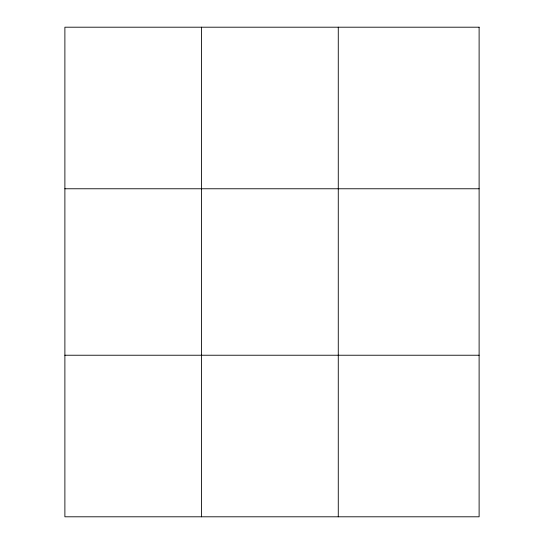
<?xml version="1.0" encoding="UTF-8"?>
<svg xmlns="http://www.w3.org/2000/svg" width="544" height="544" viewBox="0 0 544 544"><rect width="100%" height="100%" fill="white"/><g stroke="black" fill="none" stroke-linecap="round" stroke-linejoin="round"><path stroke-width="0.82" d="M201.579 27.2L201.579 516.8M338.273 27.2L338.273 516.8M64.886 188.768L479.114 188.768M64.886 355.232L479.114 355.232M479.114 27.2L479.114 516.8L64.886 516.8L64.886 27.2L479.114 27.2"/></g></svg>
